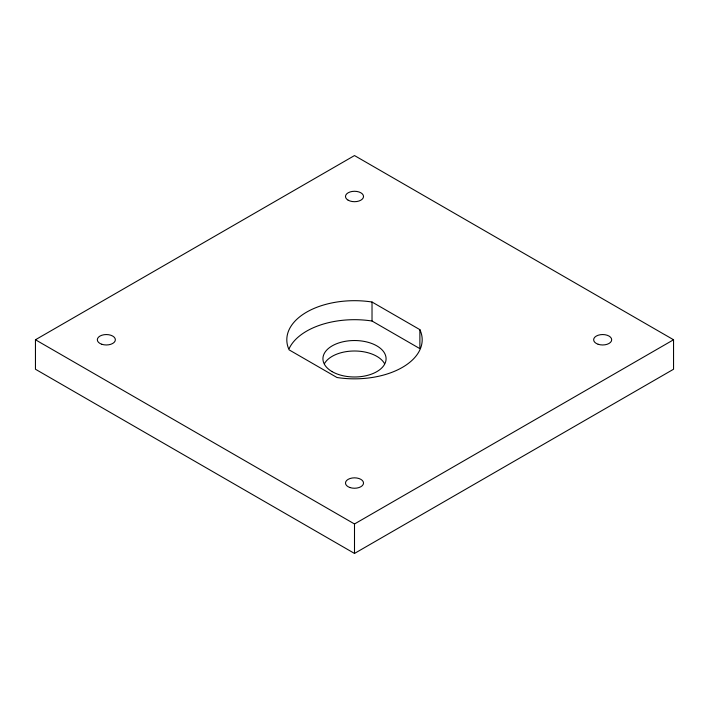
<?xml version="1.0" encoding="UTF-8"?>
<svg xmlns="http://www.w3.org/2000/svg" width="709" height="709" viewBox="0 0 709 709"><rect width="100%" height="100%" fill="white"/><g stroke="black" fill="none" stroke-linecap="round" stroke-linejoin="round"><path stroke-width="1.06" d="M35.45 339.762L354.5 155.563L673.55 339.762L673.55 369.238L354.5 553.437L35.45 369.238L35.45 339.762L354.5 523.969L673.55 339.762M419.879 329.65A67.683 39.075 0 0 1 336.979 377.507L289.121 349.874A67.683 39.075 0 0 1 372.021 302.016L419.879 329.65L419.879 348.642L372.021 321.017A67.683 39.075 0 0 0 289.121 348.642M372.021 302.016L372.021 321.017M354.5 523.969L354.5 553.437M324.456 363.611A31.586 18.239 0 0 1 354.5 350.999A31.586 18.239 0 0 1 384.544 363.611M101.821 344.273A9.022 5.211 0 0 0 115.363 339.762A9.022 5.211 0 0 0 101.821 335.251A9.022 5.211 0 0 0 101.821 344.273M332.166 371.649A31.586 18.239 0 0 0 385.005 363.478A31.586 18.239 0 0 0 346.329 341.144A31.586 18.239 0 0 0 332.166 371.649M348.119 200.168A9.022 5.211 0 0 0 363.221 197.838A9.022 5.211 0 0 0 352.16 191.457A9.022 5.211 0 0 0 348.119 200.168M598.148 344.273A9.022 5.211 0 0 0 611.69 339.762A9.022 5.211 0 0 0 598.148 335.251A9.022 5.211 0 0 0 598.148 344.273M349.989 487.553A9.022 5.211 0 0 0 363.522 483.042A9.022 5.211 0 0 0 349.989 478.531A9.022 5.211 0 0 0 349.989 487.553"/></g></svg>
